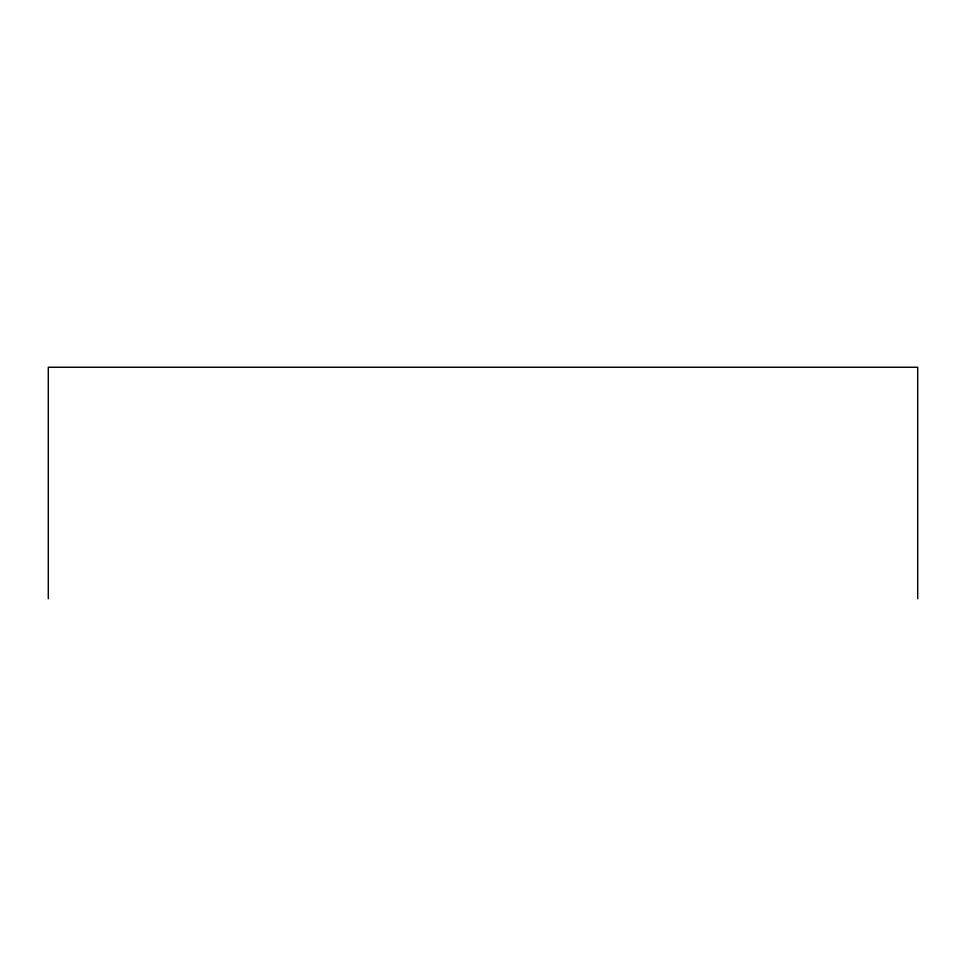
<?xml version="1.0" encoding="UTF-8"?>
<svg xmlns="http://www.w3.org/2000/svg" width="966" height="966" viewBox="0 0 966 966"><rect width="100%" height="100%" fill="white"/><g stroke="black" fill="none" stroke-linecap="round" stroke-linejoin="round"><path stroke-width="1.45" d="M917.7 598.739L917.7 367.261L48.3 367.261L48.3 598.739"/></g></svg>
